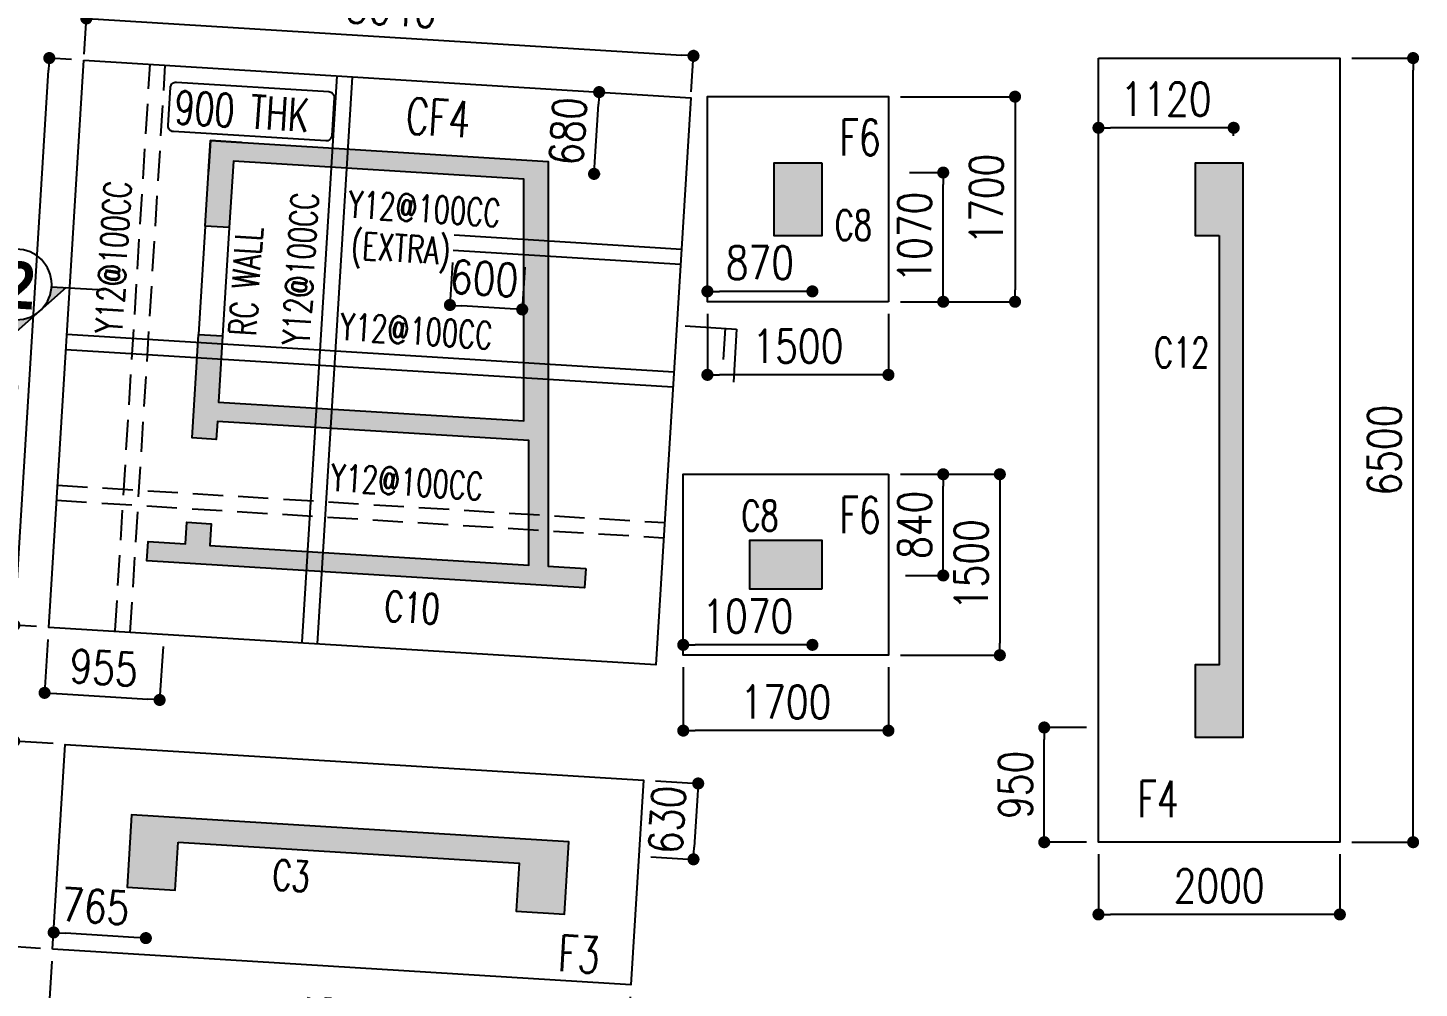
# Model space of a CAD drawing. Extents: x 473024 to 774629, y -1213442 to -1126596.
# Drawn here: x 501203 to 512730, y -1197611 to -1189650 of the extents above; entities that cross this region are included whole.
import ezdxf
from ezdxf.enums import TextEntityAlignment as Align

# ---------------------------------------------------------------- set-up
doc = ezdxf.new("R2010")
doc.units = 0
doc.header["$LTSCALE"] = 100
doc.header["$MEASUREMENT"] = 0
doc.header["$PDMODE"] = 2
doc.header["$PDSIZE"] = -10
doc.linetypes.add('CONTINU', pattern=[0])
doc.linetypes.add('HIDDEN', pattern=[0.375, 0.25, -0.125])
doc.layers.get('0').update_dxf_attribs({"linetype": 'CONTINUOUS'})
doc.layers.get('Defpoints').update_dxf_attribs({"linetype": 'CONTINUOUS'})
for name, color, linetype in [('7', 7, 'CONTINUOUS'), ('C-STRU-COL-HAT', 253, 'CONTINUOUS'), ('COLNO', 6, 'CONTINUOUS'), ('column', 10, 'CONTINUOUS'), ('DIM1', 7, 'CONTINUOUS'), ('Footing', 2, 'CONTINUOUS'), ('Footing Nos', 4, 'CONTINUOUS'), ('S-FOOTDIM', 9, 'CONTINUOUS'), ('S-RCWALL', 6, 'CONTINUOUS'), ('sectecxt', 3, 'CONTINUOUS'), ('secton', 8, 'CONTINUOUS'), ('TAB', 1, 'CONTINUOUS'), ('Text', 31, 'CONTINUOUS')]:
    doc.layers.add(name, color=color, linetype=linetype)
doc.styles.add('BOLD', font='bold.shx', dxfattribs={"width": 0.7})
doc.styles.add('ROMANS', font='romans.shx', dxfattribs={"width": 0.8})
doc.styles.add('SUSHEEL', font='romans.shx', dxfattribs={"width": 0.75})
doc.dimstyles.new('dim100', dxfattribs={"dimtxt": 275, "dimasz": 100, "dimexe": 50, "dimexo": 50, "dimgap": 100, "dimtad": 1, "dimdec": 0, "dimrnd": 5, "dimzin": 0, "dimdsep": 46, "dimtxsty": 'ROMANS', "dimblk": 'DOT', "dimcen": 0.09, "dimclrd": 9, "dimclre": 9, "dimclrt": 3, "dimadec": 0, "dimazin": 0, "dimtfac": 1, "dimtdec": 0, "dimtofl": 0, "dimtmove": 1, "dimatfit": 0, "dimldrblk": 'DOT', "dimfxl": 1, "dimtolj": 1, "dimtzin": 0, "dimarcsym": 0})

# ---------------------------------------------------------------- blocks, each defined once
blk = doc.blocks.new('_Dot')
at = {"color": 0, "linetype": 'ByBlock', "lineweight": -2}
blk.add_line((-0.5, 0), (-1, 0), dxfattribs=at)
at = {"color": 0, "linetype": 'ByBlock', "const_width": 0.5}
blk.add_lwpolyline([(-0.25, 0, 1), (0.25, 0, 1)], format="xyb", close=True, dxfattribs=at)
blk = doc.blocks.new('*D189')
at = {"layer": 'Defpoints', "color": 0, "transparency": 16777216}
for p in [(501090, -1195564), (501513, -1195590), (501408, -1197287)]:
    blk.add_point(p, dxfattribs=at)
at = {"layer": 'S-FOOTDIM', "color": 9, "lineweight": -2, "transparency": 16777216}
for p, q in [((501413, -1195584), (501090, -1195564)), ((500991, -1197161), (501084, -1195664)), ((501308, -1197281), (500985, -1197261))]:
    blk.add_line(p, q, dxfattribs=at)
at = {"layer": 'S-FOOTDIM', "color": 9, "lineweight": -2, "transparency": 16777216, "xscale": 100, "yscale": 100, "zscale": 100}
for p, rotation in [((501090, -1195564), 86.46392009619929), ((500985, -1197261), 266.4639200961993)]:
    blk.add_blockref('_Dot', p, dxfattribs=dict(at, rotation=rotation))
at = {"layer": 'S-FOOTDIM', "color": 3, "transparency": 16777216, "insert": (500801, -1196398), "char_height": 275, "attachment_point": 5, "rotation": 86.4639, "style": 'ROMANS'}
blk.add_mtext('\\A1;1700', dxfattribs=at)
blk = doc.blocks.new('*D190')
at = {"layer": 'Defpoints', "color": 0, "transparency": 16777216}
for p in [(501408, -1197287), (506199, -1197583), (501368, -1197929)]:
    blk.add_point(p, dxfattribs=at)
at = {"layer": 'S-FOOTDIM', "color": 9, "lineweight": -2, "transparency": 16777216}
for p, q in [((501402, -1197387), (501368, -1197929)), ((506193, -1197683), (506159, -1198226)), ((506059, -1198219), (501468, -1197936))]:
    blk.add_line(p, q, dxfattribs=at)
at = {"layer": 'S-FOOTDIM', "color": 9, "lineweight": -2, "transparency": 16777216, "xscale": 100, "yscale": 100, "zscale": 100}
for p, rotation in [((501368, -1197929), 176.4639200858018), ((506159, -1198226), 356.4639200858018)]:
    blk.add_blockref('_Dot', p, dxfattribs=dict(at, rotation=rotation))
at = {"layer": 'S-FOOTDIM', "color": 3, "transparency": 16777216, "insert": (503778, -1197840), "char_height": 275, "attachment_point": 5, "rotation": 356.4639, "style": 'ROMANS'}
blk.add_mtext('\\A1;4800', dxfattribs=at)
blk = doc.blocks.new('*D243')
at = {"layer": 'Defpoints', "color": 0, "linetype": 'ByBlock', "transparency": 16777216}
for p in [(501417, -1197149), (501408, -1197287), (502172, -1197334)]:
    blk.add_point(p, dxfattribs=at)
at = {"layer": 'S-FOOTDIM', "color": 9, "lineweight": -2, "transparency": 16777216}
for p, q in [((501414, -1197187), (501417, -1197149)), ((502081, -1197190), (501516, -1197155)), ((502178, -1197234), (502181, -1197196))]:
    blk.add_line(p, q, dxfattribs=at)
at = {"layer": 'S-FOOTDIM', "color": 9, "linetype": 'ByBlock', "lineweight": -2, "transparency": 16777216, "xscale": 100, "yscale": 100, "zscale": 100}
for p, rotation in [((501417, -1197149), 176.4639200915821), ((502181, -1197196), 356.4639200915822)]:
    blk.add_blockref('_Dot', p, dxfattribs=dict(at, rotation=rotation))
at = {"layer": 'S-FOOTDIM', "color": 3, "linetype": 'ByBlock', "transparency": 16777216, "insert": (501763, -1196932), "char_height": 275, "attachment_point": 5, "rotation": 356.4639, "style": 'ROMANS'}
blk.add_mtext('\\A1;765', dxfattribs=at)
blk = doc.blocks.new('DOT')
at = {"layer": '7', "color": 0, "linetype": 'ByBlock'}
blk.add_line((-0.5, 0), (-1, 0), dxfattribs=at)
at = {"layer": '7', "color": 0, "linetype": 'ByBlock', "const_width": 0.5}
blk.add_lwpolyline([(-0.25, 0, 1), (0.25, 0, 1)], format="xyb", close=True, dxfattribs=at)
blk = doc.blocks.new('*D244')
at = {"layer": 'Defpoints', "color": 0, "linetype": 'ByBlock', "transparency": 16777216}
for p in [(506304, -1195886), (506265, -1196515), (506718, -1196543)]:
    blk.add_point(p, dxfattribs=at)
at = {"layer": 'S-FOOTDIM', "color": 9, "lineweight": -2, "transparency": 16777216}
for p, q in [((506403, -1195892), (506757, -1195914)), ((506751, -1196014), (506724, -1196443)), ((506365, -1196521), (506718, -1196543))]:
    blk.add_line(p, q, dxfattribs=at)
at = {"layer": 'S-FOOTDIM', "color": 9, "linetype": 'ByBlock', "lineweight": -2, "transparency": 16777216, "xscale": 100, "yscale": 100, "zscale": 100}
for p, rotation in [((506757, -1195914), 86.46392009158208), ((506718, -1196543), 266.4639200915821)]:
    blk.add_blockref('_Dot', p, dxfattribs=dict(at, rotation=rotation))
at = {"layer": 'S-FOOTDIM', "color": 3, "linetype": 'ByBlock', "transparency": 16777216, "insert": (506500, -1196214), "char_height": 275, "attachment_point": 5, "rotation": 86.4639, "style": 'ROMANS'}
blk.add_mtext('\\A1;630', dxfattribs=at)
blk = doc.blocks.new('*D303')
at = {"layer": 'Defpoints', "color": 0, "linetype": 'ByBlock', "transparency": 16777216}
for p in [(510073, -1196401), (512073, -1196401), (510073, -1197000)]:
    blk.add_point(p, dxfattribs=at)
at = {"layer": 'S-FOOTDIM', "color": 9, "lineweight": -2, "transparency": 16777216}
for p, q in [((510073, -1196501), (510073, -1197000)), ((512073, -1196501), (512073, -1197000)), ((511973, -1197000), (510173, -1197000))]:
    blk.add_line(p, q, dxfattribs=at)
at = {"layer": 'S-FOOTDIM', "color": 9, "linetype": 'ByBlock', "lineweight": -2, "transparency": 16777216, "xscale": 100, "yscale": 100, "zscale": 100}
for p, rotation in [((510073, -1197000), 179.9959342058225), ((512073, -1197000), 359.9959342058225)]:
    blk.add_blockref('_Dot', p, dxfattribs=dict(at, rotation=rotation))
at = {"layer": 'S-FOOTDIM', "color": 3, "linetype": 'ByBlock', "transparency": 16777216, "insert": (511073, -1196763), "char_height": 275, "attachment_point": 5, "rotation": 359.9959, "style": 'ROMANS'}
blk.add_mtext('\\A1;2000', dxfattribs=at)
blk = doc.blocks.new('*D304')
at = {"layer": 'Defpoints', "color": 0, "linetype": 'ByBlock', "transparency": 16777216}
for p in [(512073, -1189901), (512680, -1189901), (512073, -1196401)]:
    blk.add_point(p, dxfattribs=at)
at = {"layer": 'S-FOOTDIM', "color": 9, "lineweight": -2, "transparency": 16777216}
for p, q in [((512173, -1189901), (512680, -1189901)), ((512680, -1196301), (512680, -1190001)), ((512173, -1196401), (512680, -1196401))]:
    blk.add_line(p, q, dxfattribs=at)
at = {"layer": 'S-FOOTDIM', "color": 9, "linetype": 'ByBlock', "lineweight": -2, "transparency": 16777216, "xscale": 100, "yscale": 100, "zscale": 100}
for p, rotation in [((512680, -1189901), 89.99593420582198), ((512680, -1196401), 269.9959342058219)]:
    blk.add_blockref('_Dot', p, dxfattribs=dict(at, rotation=rotation))
at = {"layer": 'S-FOOTDIM', "color": 3, "linetype": 'ByBlock', "transparency": 16777216, "insert": (512442, -1193151), "char_height": 275, "attachment_point": 5, "rotation": 89.9959, "style": 'ROMANS'}
blk.add_mtext('\\A1;6500', dxfattribs=at)
blk = doc.blocks.new('*D323')
at = {"layer": 'Defpoints', "color": 0, "linetype": 'ByBlock', "transparency": 16777216}
for p in [(509624, -1195450), (510073, -1195450), (510073, -1196401)]:
    blk.add_point(p, dxfattribs=at)
at = {"layer": 'S-FOOTDIM', "color": 9, "lineweight": -2, "transparency": 16777216}
for p, q in [((509973, -1195450), (509624, -1195450)), ((509624, -1196301), (509624, -1195550)), ((509973, -1196401), (509624, -1196401))]:
    blk.add_line(p, q, dxfattribs=at)
at = {"layer": 'S-FOOTDIM', "color": 9, "linetype": 'ByBlock', "lineweight": -2, "transparency": 16777216, "xscale": 100, "yscale": 100, "zscale": 100}
for p, rotation in [((509624, -1195450), 90), ((509624, -1196401), 270)]:
    blk.add_blockref('_Dot', p, dxfattribs=dict(at, rotation=rotation))
at = {"layer": 'S-FOOTDIM', "color": 3, "linetype": 'ByBlock', "transparency": 16777216, "insert": (509386, -1195926), "char_height": 275, "attachment_point": 5, "rotation": 90, "style": 'ROMANS'}
blk.add_mtext('\\A1;950', dxfattribs=at)
blk = doc.blocks.new('*D324')
at = {"layer": 'Defpoints', "color": 0, "linetype": 'ByBlock', "transparency": 16777216}
for p in [(510073, -1190446), (510073, -1190479), (511193, -1190446)]:
    blk.add_point(p, dxfattribs=at)
at = {"layer": 'S-FOOTDIM', "color": 9, "lineweight": -2, "transparency": 16777216}
for p, q in [((510073, -1190546), (510073, -1190479)), ((511093, -1190479), (510173, -1190479)), ((511193, -1190546), (511193, -1190479))]:
    blk.add_line(p, q, dxfattribs=at)
at = {"layer": 'S-FOOTDIM', "color": 9, "linetype": 'ByBlock', "lineweight": -2, "transparency": 16777216, "xscale": 100, "yscale": 100, "zscale": 100, "rotation": 180}
blk.add_blockref('_Dot', (510073, -1190479), dxfattribs=at)
at = {"layer": 'S-FOOTDIM', "color": 9, "linetype": 'ByBlock', "lineweight": -2, "transparency": 16777216, "xscale": 100, "yscale": 100, "zscale": 100}
blk.add_blockref('_Dot', (511193, -1190479), dxfattribs=at)
at = {"layer": 'S-FOOTDIM', "color": 3, "linetype": 'ByBlock', "transparency": 16777216, "insert": (510633, -1190241), "char_height": 275, "attachment_point": 5, "style": 'ROMANS'}
blk.add_mtext('\\A1;1120', dxfattribs=at)
blk = doc.blocks.new('*D466')
at = {"layer": 'Defpoints', "color": 0, "linetype": 'ByBlock', "transparency": 16777216}
for p in [(508333, -1190221), (508333, -1191921), (509382, -1191921)]:
    blk.add_point(p, dxfattribs=at)
at = {"layer": 'S-FOOTDIM', "color": 9, "lineweight": -2, "transparency": 16777216}
for p, q in [((508433, -1190221), (509382, -1190221)), ((509382, -1190321), (509382, -1191821)), ((508433, -1191921), (509382, -1191921))]:
    blk.add_line(p, q, dxfattribs=at)
at = {"layer": 'S-FOOTDIM', "color": 9, "linetype": 'ByBlock', "lineweight": -2, "transparency": 16777216, "xscale": 100, "yscale": 100, "zscale": 100}
for p, rotation in [((509382, -1190221), 89.99432091910806), ((509382, -1191921), 269.9943209191081)]:
    blk.add_blockref('_Dot', p, dxfattribs=dict(at, rotation=rotation))
at = {"layer": 'S-FOOTDIM', "color": 3, "linetype": 'ByBlock', "transparency": 16777216, "insert": (509144, -1191071), "char_height": 275, "attachment_point": 5, "rotation": 89.9943, "style": 'ROMANS'}
blk.add_mtext('\\A1;1700', dxfattribs=at)
blk = doc.blocks.new('*D467')
at = {"layer": 'Defpoints', "color": 0, "linetype": 'ByBlock', "transparency": 16777216}
for p in [(506833, -1191921), (508333, -1191921), (506833, -1192527)]:
    blk.add_point(p, dxfattribs=at)
at = {"layer": 'S-FOOTDIM', "color": 9, "lineweight": -2, "transparency": 16777216}
for p, q in [((506833, -1192021), (506833, -1192527)), ((508333, -1192021), (508333, -1192527)), ((508233, -1192527), (506933, -1192527))]:
    blk.add_line(p, q, dxfattribs=at)
at = {"layer": 'S-FOOTDIM', "color": 9, "linetype": 'ByBlock', "lineweight": -2, "transparency": 16777216, "xscale": 100, "yscale": 100, "zscale": 100}
for p, rotation in [((506833, -1192527), 179.9943209191078), ((508333, -1192527), 359.9943209191078)]:
    blk.add_blockref('_Dot', p, dxfattribs=dict(at, rotation=rotation))
at = {"layer": 'S-FOOTDIM', "color": 3, "linetype": 'ByBlock', "transparency": 16777216, "insert": (507583, -1192289), "char_height": 275, "attachment_point": 5, "rotation": 359.9943, "style": 'ROMANS'}
blk.add_mtext('\\A1;1500', dxfattribs=at)
blk = doc.blocks.new('*D468')
at = {"layer": 'Defpoints', "color": 0, "linetype": 'ByBlock', "transparency": 16777216}
for p in [(508408, -1190850), (508787, -1190850), (508408, -1191921)]:
    blk.add_point(p, dxfattribs=at)
at = {"layer": 'S-FOOTDIM', "color": 9, "lineweight": -2, "transparency": 16777216}
for p, q in [((508508, -1190850), (508787, -1190850)), ((508787, -1191821), (508787, -1190950)), ((508508, -1191921), (508787, -1191921))]:
    blk.add_line(p, q, dxfattribs=at)
at = {"layer": 'S-FOOTDIM', "color": 9, "linetype": 'ByBlock', "lineweight": -2, "transparency": 16777216, "xscale": 100, "yscale": 100, "zscale": 100}
for p, rotation in [((508787, -1190850), 90), ((508787, -1191921), 270)]:
    blk.add_blockref('_Dot', p, dxfattribs=dict(at, rotation=rotation))
at = {"layer": 'S-FOOTDIM', "color": 3, "linetype": 'ByBlock', "transparency": 16777216, "insert": (508550, -1191386), "char_height": 275, "attachment_point": 5, "rotation": 90, "style": 'ROMANS'}
blk.add_mtext('\\A1;1070', dxfattribs=at)
blk = doc.blocks.new('*D469')
at = {"layer": 'Defpoints', "color": 0, "linetype": 'ByBlock', "transparency": 16777216}
for p in [(506833, -1191835), (506833, -1191921), (507703, -1191921)]:
    blk.add_point(p, dxfattribs=at)
at = {"layer": 'S-FOOTDIM', "color": 9, "lineweight": -2, "transparency": 16777216}
for p, q in [((506833, -1191821), (506833, -1191835)), ((507603, -1191835), (506933, -1191835)), ((507703, -1191821), (507703, -1191835))]:
    blk.add_line(p, q, dxfattribs=at)
at = {"layer": 'S-FOOTDIM', "color": 9, "linetype": 'ByBlock', "lineweight": -2, "transparency": 16777216, "xscale": 100, "yscale": 100, "zscale": 100, "rotation": 180}
blk.add_blockref('_Dot', (506833, -1191835), dxfattribs=at)
at = {"layer": 'S-FOOTDIM', "color": 9, "linetype": 'ByBlock', "lineweight": -2, "transparency": 16777216, "xscale": 100, "yscale": 100, "zscale": 100}
blk.add_blockref('_Dot', (507703, -1191835), dxfattribs=at)
at = {"layer": 'S-FOOTDIM', "color": 3, "linetype": 'ByBlock', "transparency": 16777216, "insert": (507268, -1191597), "char_height": 275, "attachment_point": 5, "style": 'ROMANS'}
blk.add_mtext('\\A1;870', dxfattribs=at)
blk = doc.blocks.new('*D470')
at = {"layer": 'Defpoints', "color": 0, "linetype": 'ByBlock', "transparency": 16777216}
for p in [(508333, -1193351), (508333, -1194851), (509256, -1194851)]:
    blk.add_point(p, dxfattribs=at)
at = {"layer": 'S-FOOTDIM', "color": 9, "lineweight": -2, "transparency": 16777216}
for p, q in [((508433, -1193351), (509256, -1193351)), ((509256, -1193451), (509256, -1194751)), ((508433, -1194851), (509256, -1194851))]:
    blk.add_line(p, q, dxfattribs=at)
at = {"layer": 'S-FOOTDIM', "color": 9, "linetype": 'ByBlock', "lineweight": -2, "transparency": 16777216, "xscale": 100, "yscale": 100, "zscale": 100}
for p, rotation in [((509256, -1193351), 89.99592260726968), ((509256, -1194851), 269.9959226072697)]:
    blk.add_blockref('_Dot', p, dxfattribs=dict(at, rotation=rotation))
at = {"layer": 'S-FOOTDIM', "color": 3, "linetype": 'ByBlock', "transparency": 16777216, "insert": (509018, -1194101), "char_height": 275, "attachment_point": 5, "rotation": 89.9959, "style": 'ROMANS'}
blk.add_mtext('\\A1;1500', dxfattribs=at)
blk = doc.blocks.new('*D471')
at = {"layer": 'Defpoints', "color": 0, "linetype": 'ByBlock', "transparency": 16777216}
for p in [(506633, -1194851), (508333, -1194851), (506633, -1195476)]:
    blk.add_point(p, dxfattribs=at)
at = {"layer": 'S-FOOTDIM', "color": 9, "lineweight": -2, "transparency": 16777216}
for p, q in [((506633, -1194951), (506633, -1195476)), ((508333, -1194951), (508333, -1195476)), ((508233, -1195476), (506733, -1195476))]:
    blk.add_line(p, q, dxfattribs=at)
at = {"layer": 'S-FOOTDIM', "color": 9, "linetype": 'ByBlock', "lineweight": -2, "transparency": 16777216, "xscale": 100, "yscale": 100, "zscale": 100}
for p, rotation in [((506633, -1195476), 179.9959226072749), ((508333, -1195476), 359.995922607275)]:
    blk.add_blockref('_Dot', p, dxfattribs=dict(at, rotation=rotation))
at = {"layer": 'S-FOOTDIM', "color": 3, "linetype": 'ByBlock', "transparency": 16777216, "insert": (507483, -1195239), "char_height": 275, "attachment_point": 5, "rotation": 359.9959, "style": 'ROMANS'}
blk.add_mtext('\\A1;1700', dxfattribs=at)
blk = doc.blocks.new('*D472')
at = {"layer": 'Defpoints', "color": 0, "linetype": 'ByBlock', "transparency": 16777216}
for p in [(508333, -1193351), (508787, -1193351), (508375, -1194190)]:
    blk.add_point(p, dxfattribs=at)
at = {"layer": 'S-FOOTDIM', "color": 9, "lineweight": -2, "transparency": 16777216}
for p, q in [((508433, -1193351), (508787, -1193351)), ((508787, -1194090), (508787, -1193451)), ((508475, -1194190), (508787, -1194190))]:
    blk.add_line(p, q, dxfattribs=at)
at = {"layer": 'S-FOOTDIM', "color": 9, "linetype": 'ByBlock', "lineweight": -2, "transparency": 16777216, "xscale": 100, "yscale": 100, "zscale": 100}
for p, rotation in [((508787, -1193351), 90), ((508787, -1194190), 270)]:
    blk.add_blockref('_Dot', p, dxfattribs=dict(at, rotation=rotation))
at = {"layer": 'S-FOOTDIM', "color": 3, "linetype": 'ByBlock', "transparency": 16777216, "insert": (508550, -1193770), "char_height": 275, "attachment_point": 5, "rotation": 90, "style": 'ROMANS'}
blk.add_mtext('\\A1;840', dxfattribs=at)
blk = doc.blocks.new('*D473')
at = {"layer": 'Defpoints', "color": 0, "linetype": 'ByBlock', "transparency": 16777216}
for p in [(506633, -1194765), (506633, -1194851), (507703, -1194851)]:
    blk.add_point(p, dxfattribs=at)
at = {"layer": 'S-FOOTDIM', "color": 9, "lineweight": -2, "transparency": 16777216}
for p, q in [((506633, -1194751), (506633, -1194765)), ((507603, -1194765), (506733, -1194765)), ((507703, -1194751), (507703, -1194765))]:
    blk.add_line(p, q, dxfattribs=at)
at = {"layer": 'S-FOOTDIM', "color": 9, "linetype": 'ByBlock', "lineweight": -2, "transparency": 16777216, "xscale": 100, "yscale": 100, "zscale": 100, "rotation": 180}
blk.add_blockref('_Dot', (506633, -1194765), dxfattribs=at)
at = {"layer": 'S-FOOTDIM', "color": 9, "linetype": 'ByBlock', "lineweight": -2, "transparency": 16777216, "xscale": 100, "yscale": 100, "zscale": 100}
blk.add_blockref('_Dot', (507703, -1194765), dxfattribs=at)
at = {"layer": 'S-FOOTDIM', "color": 3, "linetype": 'ByBlock', "transparency": 16777216, "insert": (507168, -1194527), "char_height": 275, "attachment_point": 5, "style": 'ROMANS'}
blk.add_mtext('\\A1;1070', dxfattribs=at)
blk = doc.blocks.new('A$C0C5E7853')
at = {"layer": 'secton', "linetype": 'CONTINU', "ltscale": 240}
for points in [[(281, 842, -0.198912), (562, 959), (562, 1123)], [(281, 842), (0, 562), (281, 281, -0.198912), (165, 562, -0.198912)], [(562, 165, -0.198912), (281, 281), (562, 0)]]:
    blk.add_hatch(color=8, dxfattribs=at).paths.add_polyline_path(points)
at = {"layer": 'secton', "color": 2}
blk.add_line((562, 959, 0), (562, 1549, 0), dxfattribs=at)
at = {"layer": 'secton', "color": 2, "linetype": 'Continuous'}
for p, q in [((562, 1123, 0), (0, 562, 0)), ((562, 0, 0), (0, 562, 0)), ((562, 165, 0), (562, 0, 0))]:
    blk.add_line(p, q, dxfattribs=at)
at = {"layer": 'secton', "color": 2}
blk.add_circle((562, 562, 0), 397, dxfattribs=at)
blk = doc.blocks.new('zw$C696')
at = {"layer": 'secton', "color": 2, "linetype": 'Continuous'}
for p, q in [((4021, -1291), (4447, -1291)), ((4021, -1291), (4447, -1291)), ((-4485, -4206), (-4485, -4632))]:
    blk.add_line(p, q, dxfattribs=at)
at = {"layer": 'secton', "color": 6, "linetype": 'Continuous'}
for p, q in [((4352, -1291), (4352, -1551)), ((4352, -1291), (4352, -1551)), ((4447, -1291), (4447, -1733)), ((4447, -1291), (4447, -1733)), ((-4485, -4538), (-4745, -4538)), ((-4485, -4632), (-4927, -4632))]:
    blk.add_line(p, q, dxfattribs=at)
at = {"layer": 'DIM1', "color": 8, "linetype": 'CONTINU', "ltscale": 240, "xscale": -0.7369315199030098, "yscale": 0.7369315199030098, "zscale": 0.7369315200000002}
for p, rotation in [((-4898, 1664, 0), 180), ((-1946, -1705, 0), 270)]:
    blk.add_blockref('A$C0C5E7853', p, dxfattribs=dict(at, rotation=rotation))
at = {"layer": 'sectecxt', "color": 6, "linetype": 'Continuous', "style": 'BOLD', "width": 0.9}
for p in [(-4590, 1048), (-1636, -1490)]:
    blk.add_text('2', height=390, dxfattribs=at).set_placement(p)
blk = doc.blocks.new('*D669')
at = {"layer": 'Defpoints', "color": 0, "linetype": 'ByBlock', "transparency": 16777216}
for p in [(501666, -1189919), (506718, -1189883), (506696, -1190230)]:
    blk.add_point(p, dxfattribs=at)
at = {"layer": 'S-FOOTDIM', "color": 9, "lineweight": -2, "transparency": 16777216}
for p, q in [((501669, -1189869), (501691, -1189523)), ((501787, -1189579), (506618, -1189877)), ((506699, -1190180), (506721, -1189833))]:
    blk.add_line(p, q, dxfattribs=at)
at = {"layer": 'S-FOOTDIM', "color": 9, "linetype": 'ByBlock', "lineweight": -2, "transparency": 16777216, "xscale": 100, "yscale": 100, "zscale": 100}
for p, rotation in [((501688, -1189573), 176.4655239902228), ((506718, -1189883), 356.4655239902229)]:
    blk.add_blockref('_Dot', p, dxfattribs=dict(at, rotation=rotation))
at = {"layer": 'S-FOOTDIM', "color": 3, "linetype": 'ByBlock', "transparency": 16777216, "insert": (504217, -1189491), "char_height": 275, "attachment_point": 5, "rotation": 356.4655, "style": 'ROMANS'}
blk.add_mtext('\\A1;5040', dxfattribs=at)
blk = doc.blocks.new('*D670')
at = {"layer": 'Defpoints', "color": 0, "linetype": 'ByBlock', "transparency": 16777216}
for p in [(501376, -1194620), (502329, -1194679), (502295, -1195222)]:
    blk.add_point(p, dxfattribs=at)
at = {"layer": 'S-FOOTDIM', "color": 9, "lineweight": -2, "transparency": 16777216}
for p, q in [((501370, -1194720), (501342, -1195163)), ((502323, -1194779), (502295, -1195222)), ((501442, -1195169), (502196, -1195216))]:
    blk.add_line(p, q, dxfattribs=at)
at = {"layer": 'S-FOOTDIM', "color": 9, "linetype": 'ByBlock', "lineweight": -2, "transparency": 16777216, "xscale": 100, "yscale": 100, "zscale": 100}
for p, rotation in [((501342, -1195163), 176.4655239902181), ((502295, -1195222), 356.4655239902181)]:
    blk.add_blockref('_Dot', p, dxfattribs=dict(at, rotation=rotation))
at = {"layer": 'S-FOOTDIM', "color": 3, "linetype": 'ByBlock', "transparency": 16777216, "insert": (501833, -1194955), "char_height": 275, "attachment_point": 5, "rotation": 356.4655, "style": 'ROMANS'}
blk.add_mtext('\\A1;955', dxfattribs=at)
blk = doc.blocks.new('*D671')
at = {"layer": 'Defpoints', "color": 0, "linetype": 'ByBlock', "transparency": 16777216}
for p in [(501381, -1189901), (501666, -1189919), (501376, -1194620)]:
    blk.add_point(p, dxfattribs=at)
at = {"layer": 'S-FOOTDIM', "color": 9, "lineweight": -2, "transparency": 16777216}
for p, q in [((501566, -1189913), (501381, -1189901)), ((501097, -1194502), (501375, -1190001)), ((501276, -1194614), (501091, -1194602))]:
    blk.add_line(p, q, dxfattribs=at)
at = {"layer": 'S-FOOTDIM', "color": 9, "linetype": 'ByBlock', "lineweight": -2, "transparency": 16777216, "xscale": 100, "yscale": 100, "zscale": 100}
for p, rotation in [((501381, -1189901), 86.46552399334557), ((501091, -1194602), 266.4655239933455)]:
    blk.add_blockref('_Dot', p, dxfattribs=dict(at, rotation=rotation))
at = {"layer": 'S-FOOTDIM', "color": 3, "linetype": 'ByBlock', "transparency": 16777216, "insert": (500958, -1192905), "char_height": 275, "attachment_point": 5, "rotation": 86.4655, "style": 'ROMANS'}
blk.add_mtext('\\A1;4710', dxfattribs=at)
blk = doc.blocks.new('*D672')
at = {"layer": 'Defpoints', "color": 0, "linetype": 'ByBlock', "transparency": 16777216}
for p in [(504728, -1191496), (505327, -1191533), (504700, -1191948)]:
    blk.add_point(p, dxfattribs=at)
at = {"layer": 'S-FOOTDIM', "color": 9, "lineweight": -2, "transparency": 16777216}
for p, q in [((504722, -1191596), (504700, -1191948)), ((505321, -1191633), (505299, -1191985)), ((505199, -1191979), (504800, -1191955))]:
    blk.add_line(p, q, dxfattribs=at)
at = {"layer": 'S-FOOTDIM', "color": 9, "linetype": 'ByBlock', "lineweight": -2, "transparency": 16777216, "xscale": 99.99999999999999, "yscale": 99.99999999999999, "zscale": 99.99999999999999}
for p, rotation in [((504700, -1191948), 176.4655239902212), ((505299, -1191985), 356.4655239902211)]:
    blk.add_blockref('_Dot', p, dxfattribs=dict(at, rotation=rotation))
at = {"layer": 'S-FOOTDIM', "color": 3, "linetype": 'ByBlock', "transparency": 16777216, "insert": (504984, -1191728), "char_height": 275, "attachment_point": 5, "rotation": 356.4655, "style": 'ROMANS'}
blk.add_mtext('\\A1;600', dxfattribs=at)
blk = doc.blocks.new('*D673')
at = {"layer": 'Defpoints', "color": 0, "linetype": 'ByBlock', "transparency": 16777216}
for p in [(505888, -1190180), (505936, -1190183), (505846, -1190858)]:
    blk.add_point(p, dxfattribs=at)
at = {"layer": 'S-FOOTDIM', "color": 9, "lineweight": -2, "transparency": 16777216}
for p, q in [((505900, -1190761), (505930, -1190282)), ((505987, -1190186), (505936, -1190183)), ((505945, -1190864), (505894, -1190861))]:
    blk.add_line(p, q, dxfattribs=at)
at = {"layer": 'S-FOOTDIM', "color": 9, "linetype": 'ByBlock', "lineweight": -2, "transparency": 16777216, "xscale": 100, "yscale": 100, "zscale": 100}
for p, rotation in [((505936, -1190183), 86.46552399334772), ((505894, -1190861), 266.4655239933477)]:
    blk.add_blockref('_Dot', p, dxfattribs=dict(at, rotation=rotation))
at = {"layer": 'S-FOOTDIM', "color": 3, "linetype": 'ByBlock', "transparency": 16777216, "insert": (505678, -1190507), "char_height": 275, "attachment_point": 5, "rotation": 86.4655, "style": 'ROMANS'}
blk.add_mtext('\\A1;680', dxfattribs=at)

msp = doc.modelspace()

# ---------------------------------------------------------------- hatches: boundary and pattern name
at = {"layer": 'C-STRU-COL-HAT'}
h = msp.add_hatch(color=256, dxfattribs=at)
h.dxf.hatch_style = 1
h.paths.add_polyline_path([(502190.2, -1194069.1), (502195.2, -1193988), (502200.1, -1193909.4), (502510.1, -1193928.5), (502521.2, -1193748.9), (502720.8, -1193761.2), (502720.8, -1193761.2), (502720.8, -1193761.2), (502718.9, -1193791.1), (502718.9, -1193791.1), (502718.9, -1193791.1), (502709.7, -1193940.8), (502709.7, -1193940.8), (505353.2, -1194104.1), (505353.2, -1193072.1), (502773.2, -1192912.8), (502773.2, -1192912.8), (502763.9, -1193062.5), (502763.9, -1193062.5), (502564.3, -1193050.2), (502564.3, -1193050.2), (502617.3, -1192191.8), (502816.9, -1192204.2), (502816.9, -1192204.2), (502783.3, -1192748.5), (502783, -1192753.1), (505199.6, -1192902.3), (505313.2, -1192909.4), (505313.3, -1190905.5), (502906.3, -1190756.9), (502872.4, -1191305.9), (502672.8, -1191293.5), (502716.5, -1190584.9), (505353.3, -1190747.7), (505513.2, -1190757.6), (505513.3, -1190757.6), (505513.3, -1190770.6), (505513.3, -1190770.6), (505513.2, -1193120.6), (505513.2, -1193220.6), (505513.2, -1193220.6), (505513.2, -1193232.1), (505513.2, -1193320.6), (505513.2, -1193320.6), (505513.2, -1193320.7), (505513.2, -1194114), (505826, -1194133.3), (505816.2, -1194293), (505652.8, -1194282.9), (505652.8, -1194282.9), (505565.1, -1194277.5), (504838.4, -1194232.6), (504736.7, -1194226.3), (504636.8, -1194220.2), (502391.1, -1194081.5), (502291.3, -1194075.3), (502290.2, -1194075.2), (502190.2, -1194069.1), (502191.5, -1194069.2)])
h = msp.add_hatch(color=256, dxfattribs=at)
h.dxf.hatch_style = 1
h.paths.add_polyline_path([(507383.3, -1190770.8), (507783.3, -1190770.9), (507783.2, -1191370.9), (507383.2, -1191370.8)])
h = msp.add_hatch(color=256, dxfattribs=at)
h.dxf.hatch_style = 1
h.paths.add_polyline_path([(511073.2, -1191371.1), (511073, -1194931.1), (510873, -1194931.1), (510872.9, -1195531.1), (511272.9, -1195531.1), (511273.3, -1190771.1), (511273.3, -1190771.1), (511273.3, -1190771.1), (510873.3, -1190771.1), (510873.2, -1191371.1)])
h = msp.add_hatch(color=256, dxfattribs=at)
h.dxf.hatch_style = 1
h.paths.add_polyline_path([(507783, -1193900.9), (507783, -1194300.9), (507183, -1194300.8), (507183, -1193900.8)])
h = msp.add_hatch(color=256, dxfattribs=at)
h.dxf.hatch_style = 1
h.paths.add_polyline_path([(502025.8, -1196773.9), (502425, -1196798.6), (502449.7, -1196399.4), (505274.3, -1196573.9), (505249.6, -1196973.2), (505648.9, -1196997.8), (505685.9, -1196399), (502062.8, -1196175.1)])

# ---------------------------------------------------------------- linework, layer by layer
at = {"layer": 'column', "color": 1, "elevation": 0}
for points in [[(502972.2, -1190600.7), (502716.5, -1190584.9), (502716.5, -1190584.9), (502700.7, -1190840.5)], [(502972.2, -1190600.3), (502716.5, -1190584.9), (502716.5, -1190584.9), (502701.1, -1190840.5)], [(511073.2, -1191371.1), (511073, -1194931.1), (510873, -1194931.1), (510872.9, -1195531.1), (511272.9, -1195531.1), (511273.3, -1190771.1), (511273.3, -1190771.1), (511273.3, -1190771.1), (510873.3, -1190771.1), (510873.2, -1191371.1), (511073.2, -1191371.1)], [(502449.7, -1196399.4), (505274.3, -1196573.9), (505249.6, -1196973.2), (505648.9, -1196997.8), (505685.9, -1196399), (502062.8, -1196175.1), (502062.8, -1196175.1), (502062.8, -1196175.1), (502025.8, -1196773.9), (502425, -1196798.6), (502449.7, -1196399.4)]]:
    msp.add_lwpolyline(points, dxfattribs=at)
for points in [[(507783.3, -1190770.9), (507383.3, -1190770.8), (507383.2, -1191370.8), (507783.2, -1191370.9)], [(507783.3, -1190770.9), (507383.3, -1190770.8), (507383.2, -1191370.8), (507783.2, -1191370.9)], [(507783.3, -1190770.9), (507383.3, -1190770.8), (507383.2, -1191370.8), (507783.2, -1191370.9)], [(507783, -1194300.9), (507783, -1193900.9), (507183, -1193900.8), (507183, -1194300.8)], [(507783, -1194300.9), (507783, -1193900.9), (507183, -1193900.8), (507183, -1194300.8)], [(507783, -1194300.9), (507783, -1193900.9), (507183, -1193900.8), (507183, -1194300.8)]]:
    msp.add_lwpolyline(points, close=True, dxfattribs=at)
at = {"layer": 'Footing'}
for p, q in [((502672.8, -1191293.5, 0), (502617.3, -1192191.8, 0)), ((502872.4, -1191305.9, 0), (502816.9, -1192204.1, 0))]:
    msp.add_line(p, q, dxfattribs=at)
at = {"layer": 'Footing', "elevation": 0}
for points in [[(501666.2, -1189918.9), (506696.2, -1190229.6), (506405.8, -1194930.6), (501375.8, -1194619.9)], [(510073.3, -1189901), (512073.3, -1189901.2), (512072.9, -1196401.2), (510072.9, -1196401)], [(508333.2, -1191920.9), (506833.2, -1191920.8), (506833.3, -1190220.8), (508333.3, -1190220.9)], [(508333.1, -1193350.9), (508333, -1194850.9), (506633, -1194850.8), (506633.1, -1193350.8)], [(501408, -1197286.8), (501512.8, -1195590.1), (506303.7, -1195886.1), (506198.8, -1197582.9)]]:
    msp.add_lwpolyline(points, close=True, dxfattribs=at)
at = {"layer": 'S-RCWALL', "elevation": 0}
for points in [[(505826, -1194133.3), (505816.2, -1194293), (502190.2, -1194069.1), (502195.2, -1193988), (502200.1, -1193909.4), (502510.1, -1193928.5), (502521.2, -1193748.9), (502720.8, -1193761.2), (502720.8, -1193761.2), (502709.7, -1193940.8), (505353.2, -1194104.1), (505353.2, -1193072.1), (502773.2, -1192912.8), (502763.9, -1193062.5), (502763.9, -1193062.5), (502564.3, -1193050.2), (502564.3, -1193050.2), (502564.3, -1193050.2), (502617.3, -1192191.8), (502816.9, -1192204.2), (502783, -1192753.1), (505313.2, -1192909.4), (505313.3, -1190905.5), (502906.3, -1190756.9), (502872.4, -1191305.9), (502672.8, -1191293.5), (502716.5, -1190584.9), (502716.5, -1190584.9), (505513.3, -1190757.6), (505513.2, -1194114), (505826, -1194133.3)], [(502700.8, -1190839.9), (502716.6, -1190584.3), (502716.6, -1190584.3), (502972.2, -1190600.1)]]:
    msp.add_lwpolyline(points, dxfattribs=at)
at = {"layer": 'TAB', "color": 1, "linetype": 'HIDDEN', "ltscale": 10}
for p, q in [((501926.4, -1194646.1, 0), (502216.3, -1189952.8, 0)), ((502051.8, -1194661.7, 0), (502342.2, -1189960.6, 0)), ((501448.6, -1193441.2, 0), (506478.6, -1193751.9, 0)), ((501440.8, -1193567, 0), (506470.8, -1193877.7, 0))]:
    msp.add_line(p, q, dxfattribs=at)
at = {"layer": 'TAB', "color": 1}
for p, q in [((503476.5, -1194741.9, 0), (503766.3, -1190048.6, 0)), ((503601.8, -1194757.4, 0), (503892.2, -1190056.4, 0)), ((506618.5, -1191486.6, 0), (504735.8, -1191370.3, 0)), ((506610.8, -1191612.5, 0), (504728, -1191496.2, 0)), ((501525.9, -1192190.4, 0), (506555.9, -1192501.1, 0)), ((501518.1, -1192316.3, 0), (506548.1, -1192627, 0))]:
    msp.add_line(p, q, dxfattribs=at)
at = {"layer": 'Text', "color": 4, "elevation": 0}
msp.add_lwpolyline([(502433.9, -1190100.2), (503696.7, -1190178.2, -0.4142136), (503740, -1190227.1), (503720.3, -1190544.9, -0.4142136), (503671.4, -1190588.1), (502408.6, -1190510.1, -0.4142136), (502365.3, -1190461.2), (502384.9, -1190143.4, -0.4142136)], format="xyb", close=True, dxfattribs=at)

# ---------------------------------------------------------------- block references
at = {"color": 1, "rotation": 356.4639166880699}
msp.add_blockref('zw$C696', (502716.6, -1190584.2, 0), dxfattribs=at)

# ---------------------------------------------------------------- texts
at = {"color": 3, "style": 'SUSHEEL', "width": 0.7}
for s, rotation, p in [('Y12@100CC', 86.46552, (501984.4, -1192188.3, 0)), ('Y12@100CC', 86.46552, (503534.5, -1192284, 0)), ('Y12@100CC', 356.46552, (503851.9, -1191222, 0)), ('RC WALL', 86.46552, (503093.8, -1192208.6, 0)), ('(EXTRA)', 356.46552, (503874.4, -1191564.1, 0)), ('Y12@100CC', 356.46552, (503784.6, -1192236.2, 0)), ('Y12@100CC', 356.46552, (503707.4, -1193486.9, 0))]:
    msp.add_text(s, height=225, rotation=rotation, dxfattribs=at).set_placement(p)
at = {"layer": 'COLNO', "style": 'ROMANS', "width": 0.7}
for s, p in [('C8', (508196.3, -1191160.4, 0)), ('C12', (510991.7, -1192217.1, 0)), ('C8', (507422.9, -1193568.7, 0))]:
    msp.add_text(s, height=250, dxfattribs=at).set_placement(p, align=Align.TOP_RIGHT)
for s, rotation, p in [('C10', 356.46552, (504623.6, -1194345.2, 0)), ('C3', 356.46392, (503546.2, -1196563.7, 0))]:
    msp.add_text(s, height=250, rotation=rotation, dxfattribs=at).set_placement(p, align=Align.TOP_RIGHT)
at = {"layer": 'Footing Nos', "color": 6, "style": 'ROMANS', "width": 0.7}
for s, rotation, p in [('CF4', 356.46552, (504878, -1190261.1, 0)), ('F3', 356.46392, (505950.4, -1197190.2, 0))]:
    msp.add_text(s, height=300, rotation=rotation, dxfattribs=at).set_placement(p, align=Align.TOP_RIGHT)
for s, p in [('F6', (508268.6, -1190409.1, 0)), ('F6', (508268.3, -1193539.1, 0)), ('F4', (510737.6, -1195892.2, 0))]:
    msp.add_text(s, height=300, dxfattribs=at).set_placement(p, align=Align.TOP_RIGHT)
at = {"layer": 'Text', "color": 6, "style": 'ROMANS', "width": 0.7}
msp.add_text('900 THK', height=275, rotation=356.46552, dxfattribs=at).set_placement((502412.6, -1190444.5, 0))

# ---------------------------------------------------------------- dimensions: what is measured, and where the dimension line sits
at = {"layer": 'S-FOOTDIM'}
dim = msp.add_linear_dim(base=(506717.6, -1189883.3, 0), p1=(501666.2, -1189918.9, 0), p2=(506696.2, -1190229.6, 0), angle=356.46552, dimstyle='dim100', override={"dimpost": '\\X'}, dxfattribs=at)
dim.commit()
dim.dimension.update_dxf_attribs({"geometry": '*D669', "text_midpoint": (504217.2, -1189490.9, 0)})
at = {"layer": 'S-FOOTDIM', "color": 3}
for base, p1, p2, angle, override, picture, middle, dimtype in [((501381.3, -1189901.3, 0), (501375.8, -1194619.9, 0), (501666.2, -1189918.9, 0), 86.46552, {"dimexe": 0, "dimexo": 100, "dimpost": '\\X'}, '*D671', (501194.9, -1192919.9, 0), 160), ((505935.7, -1190182.6, 0), (505845.6, -1190858.3, 0), (505887.5, -1190179.6, 0), 86.46552, {"dimexe": 0, "dimexo": 100, "dimpost": '\\X'}, '*D673', (505914.7, -1190521.9, 0), 160), ((504700.1, -1191948.4, 0), (505326.9, -1191533.2, 0), (504728, -1191496.2, 0), 176.46552, {"dimexe": 0, "dimexo": 100, "dimpost": '\\X'}, '*D672', (504969.2, -1191965, 0), 160), ((506718.1, -1196542.6), (506303.7, -1195886.1, 0), (506264.8, -1196514.6, 0), 266.46392, {"dimexe": 0, "dimexo": 100, "dimpost": '\\X', "dimblk": 'Dot'}, '*D244', (506737.5, -1196228.4), 161), ((501416.5, -1197148.6), (502172, -1197334, 0), (501408, -1197286.8, 0), 176.46392, {"dimexe": 0, "dimexo": 100, "dimpost": '\\X', "dimblk": 'Dot'}, '*D243', (501748.6, -1197169.1), 161)]:
    dim = msp.add_linear_dim(base=base, p1=p1, p2=p2, angle=angle, dimstyle='dim100', override=override, dxfattribs=at)
    dim.commit()
    dim.dimension.update_dxf_attribs({"geometry": picture, "text_midpoint": middle, "dimtype": dimtype})
for p1, p2, distance, override, picture, middle in [((512072.9, -1196401.2, 0), (512073.3, -1189901.2, 0), -606.8, {"dimexe": 0, "dimexo": 100, "dimpost": '\\X'}, '*D304', (512442.4, -1193151.2, 0)), ((508333.3, -1190220.9, 0), (508333.2, -1191920.9, 0), 1048.5, {"dimexe": 0, "dimexo": 100, "dimpost": '\\X'}, '*D466', (509144.3, -1191071, 0)), ((508333.2, -1191920.9, 0), (506833.2, -1191920.8, 0), 605.9, {"dimexe": 0, "dimexo": 100, "dimpost": '\\X', "dimblk": 'Dot'}, '*D467', (507583.1, -1192289.3, 0)), ((508333.1, -1193350.9, 0), (508333, -1194850.9, 0), 922.6, {"dimexe": 0, "dimexo": 100, "dimpost": '\\X'}, '*D470', (509018.1, -1194101, 0)), ((508333, -1194850.9, 0), (506633, -1194850.8, 0), 625.4, {"dimexe": 0, "dimexo": 100, "dimpost": '\\X'}, '*D471', (507482.9, -1195238.7, 0)), ((512072.9, -1196401.2, 0), (510072.9, -1196401, 0), 599.1, {"dimexe": 0, "dimexo": 100, "dimpost": '\\X'}, '*D303', (511072.8, -1196762.7, 0))]:
    dim = msp.add_aligned_dim(p1=p1, p2=p2, distance=distance, dimstyle='dim100', override=override, dxfattribs=at)
    dim.commit()
    dim.dimension.update_dxf_attribs({"geometry": picture, "text_midpoint": middle})
for base, p1, p2, picture, middle in [((510073.3, -1190478.9), (511193.3, -1190446, 0), (510073.3, -1190446, 0), '*D324', (510633.3, -1190241.4)), ((506833.2, -1191834.5), (507703.3, -1191920.9, 0), (506833.2, -1191920.8, 0), '*D469', (507268.2, -1191597)), ((506633, -1194764.5), (507703.1, -1194850.8, 0), (506633, -1194850.7, 0), '*D473', (507168, -1194527))]:
    dim = msp.add_linear_dim(base=base, p1=p1, p2=p2, dimstyle='dim100', override={"dimexe": 0, "dimexo": 100, "dimpost": '\\X', "dimblk": 'Dot'}, dxfattribs=at)
    dim.commit()
    dim.dimension.update_dxf_attribs({"geometry": picture, "text_midpoint": middle})
for base, p1, p2, angle, override, picture, middle in [((508787.4, -1190850.5), (508407.6, -1191920.9, 0), (508407.7, -1190850.5, 0), 90, {"dimexe": 0, "dimexo": 100, "dimpost": '\\X', "dimblk": 'Dot'}, '*D468', (508549.9, -1191385.7)), ((508787.2, -1193350.9), (508374.6, -1194190, 0), (508333.1, -1193350.9, 0), 90, {"dimexe": 0, "dimexo": 100, "dimpost": '\\X', "dimblk": 'Dot'}, '*D472', (508549.7, -1193770.5)), ((502295.4, -1195221.8, 0), (501375.8, -1194619.9, 0), (502329, -1194678.8, 0), 356.46552, {"dimexe": 0, "dimexo": 100, "dimpost": '\\X'}, '*D670', (501833.5, -1194955.3, 0)), ((509623.7, -1195450), (510072.9, -1196401, 0), (510072.9, -1195450, 0), 90, {"dimexe": 0, "dimexo": 100, "dimpost": '\\X', "dimblk": 'Dot'}, '*D323', (509386.2, -1195925.5)), ((501090.1, -1195563.9, 0), (501408, -1197286.8, 0), (501512.8, -1195590.1, 0), 86.46392, {"dimexe": 0, "dimexo": 100, "dimpost": '\\X'}, '*D189', (500800.7, -1196397.7, 0)), ((501368.3, -1197929.5, 0), (506198.8, -1197582.9, 0), (501408, -1197286.8, 0), 356.46392, {"dimexe": 0, "dimexo": 100, "dimpost": '\\X'}, '*D190', (503778.3, -1197840.4, 0))]:
    dim = msp.add_linear_dim(base=base, p1=p1, p2=p2, angle=angle, dimstyle='dim100', override=override, dxfattribs=at)
    dim.commit()
    dim.dimension.update_dxf_attribs({"geometry": picture, "text_midpoint": middle})

doc.saveas('drawing.dxf')
